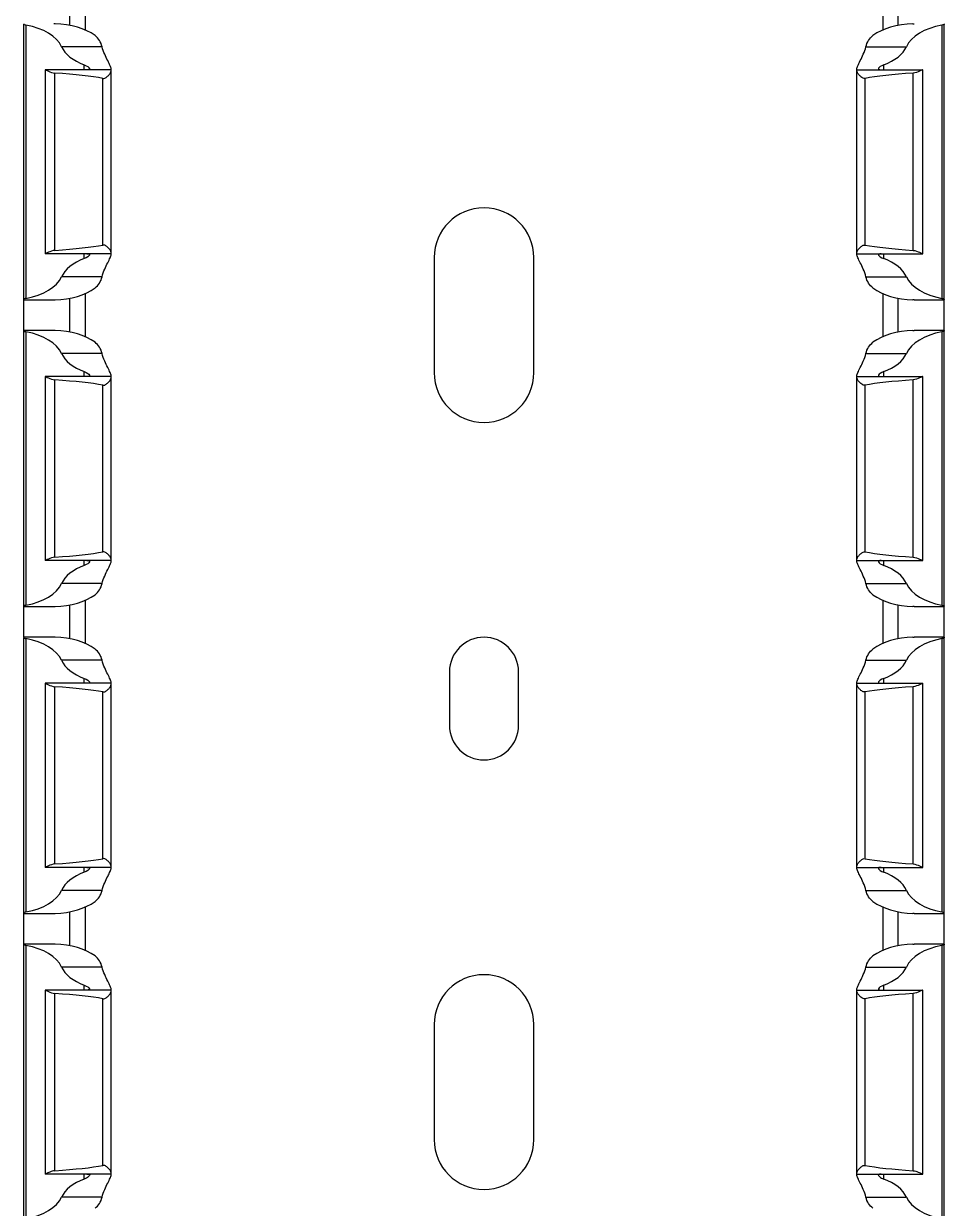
# Model space of a CAD drawing. Header units: millimetres. Extents: x -2573 to 2942, y -1220 to 2800.
# Drawn here: x 2882.4 to 2942.4, y 1704.4 to 1781.6 of the extents above; entities that cross this region are included whole.
import ezdxf

# ---------------------------------------------------------------- set-up
doc = ezdxf.new("R2010")
doc.units = ezdxf.units.MM

msp = doc.modelspace()

# ---------------------------------------------------------------- linework, layer by layer
at = {"linetype": 'Continuous', "lineweight": 30}
for p, q in [((2886.402, 1784.049), (2886.402, 1781.243)), ((2938.402, 1784.049), (2938.402, 1781.243)), ((2885.402, 1781.545), (2885.402, 1783.746)), ((2939.402, 1781.545), (2939.402, 1783.746)), ((2882.402, 1781.646), (2882.402, 1781.617)), ((2942.402, 1781.646), (2942.402, 1781.617)), ((2882.402, 1763.675), (2882.402, 1781.617)), ((2882.552, 1763.737), (2882.552, 1781.555)), ((2942.252, 1763.737), (2942.252, 1781.555)), ((2942.402, 1763.675), (2942.402, 1781.617)), ((2887.51, 1780.146), (2884.871, 1780.146)), ((2937.293, 1780.146), (2939.932, 1780.146)), ((2883.802, 1778.646), (2883.802, 1766.646)), ((2883.802, 1778.646), (2883.805, 1778.646)), ((2888.102, 1778.646), (2883.805, 1778.646)), ((2886.352, 1778.646), (2886.352, 1778.964)), ((2888.102, 1778.646), (2888.102, 1778.703)), ((2888.102, 1778.562), (2888.102, 1778.646)), ((2888.102, 1766.73), (2888.102, 1778.562)), ((2936.702, 1778.646), (2936.702, 1778.703)), ((2936.702, 1778.562), (2936.702, 1778.646)), ((2936.702, 1778.646), (2940.998, 1778.646)), ((2936.702, 1766.73), (2936.702, 1778.562)), ((2938.452, 1778.646), (2938.452, 1778.964)), ((2941.002, 1778.646), (2940.998, 1778.646)), ((2941.002, 1766.646), (2941.002, 1778.646)), ((2884.441, 1766.867), (2884.441, 1778.425)), ((2887.558, 1767.21), (2887.558, 1778.082)), ((2937.245, 1767.21), (2937.245, 1778.082)), ((2940.363, 1766.867), (2940.363, 1778.425)), ((2883.805, 1766.646), (2883.802, 1766.646)), ((2888.102, 1766.646), (2883.805, 1766.646)), ((2886.352, 1766.328), (2886.352, 1766.646)), ((2888.102, 1766.646), (2888.102, 1766.73)), ((2888.102, 1766.589), (2888.102, 1766.646)), ((2909.152, 1766.396), (2909.152, 1758.896)), ((2915.652, 1758.896), (2915.652, 1766.396)), ((2936.702, 1766.646), (2936.702, 1766.73)), ((2936.702, 1766.646), (2940.998, 1766.646)), ((2936.702, 1766.589), (2936.702, 1766.646)), ((2938.452, 1766.328), (2938.452, 1766.646)), ((2940.998, 1766.646), (2941.002, 1766.646)), ((2887.51, 1765.146), (2884.871, 1765.146)), ((2937.293, 1765.146), (2939.932, 1765.146)), ((2886.402, 1764.049), (2886.402, 1761.243)), ((2938.402, 1764.049), (2938.402, 1761.243)), ((2882.402, 1763.646), (2882.402, 1763.675)), ((2882.402, 1763.646), (2884.364, 1763.646)), ((2882.402, 1761.646), (2882.402, 1763.646)), ((2885.402, 1761.545), (2885.402, 1763.746)), ((2939.402, 1761.545), (2939.402, 1763.746)), ((2940.439, 1763.646), (2942.402, 1763.646)), ((2942.402, 1763.646), (2942.402, 1763.675)), ((2942.402, 1761.646), (2942.402, 1763.646)), ((2884.368, 1761.646), (2882.402, 1761.646)), ((2882.402, 1761.646), (2882.402, 1761.617)), ((2882.402, 1743.675), (2882.402, 1761.617)), ((2942.402, 1761.646), (2940.436, 1761.646)), ((2942.402, 1761.646), (2942.402, 1761.617)), ((2942.402, 1743.675), (2942.402, 1761.617)), ((2882.552, 1743.737), (2882.552, 1761.555)), ((2942.252, 1743.737), (2942.252, 1761.555)), ((2887.51, 1760.146), (2884.871, 1760.146)), ((2937.293, 1760.146), (2939.932, 1760.146)), ((2883.802, 1758.646), (2883.802, 1746.646)), ((2883.802, 1758.646), (2883.805, 1758.646)), ((2888.102, 1758.646), (2883.805, 1758.646)), ((2886.352, 1758.646), (2886.352, 1758.964)), ((2888.102, 1758.646), (2888.102, 1758.703)), ((2888.102, 1758.562), (2888.102, 1758.646)), ((2888.102, 1746.73), (2888.102, 1758.562)), ((2936.702, 1758.646), (2936.702, 1758.703)), ((2936.702, 1758.562), (2936.702, 1758.646)), ((2936.702, 1758.646), (2940.998, 1758.646)), ((2936.702, 1746.73), (2936.702, 1758.562)), ((2938.452, 1758.646), (2938.452, 1758.964)), ((2941.002, 1758.646), (2940.998, 1758.646)), ((2941.002, 1746.646), (2941.002, 1758.646)), ((2884.441, 1746.867), (2884.441, 1758.425)), ((2887.558, 1747.21), (2887.558, 1758.082)), ((2937.245, 1747.21), (2937.245, 1758.082)), ((2940.363, 1746.867), (2940.363, 1758.425)), ((2883.805, 1746.646), (2883.802, 1746.646)), ((2888.102, 1746.646), (2883.805, 1746.646)), ((2886.352, 1746.328), (2886.352, 1746.646)), ((2888.102, 1746.646), (2888.102, 1746.73)), ((2888.102, 1746.589), (2888.102, 1746.646)), ((2936.702, 1746.646), (2936.702, 1746.73)), ((2936.702, 1746.646), (2940.998, 1746.646)), ((2936.702, 1746.589), (2936.702, 1746.646)), ((2938.452, 1746.328), (2938.452, 1746.646)), ((2940.998, 1746.646), (2941.002, 1746.646)), ((2887.51, 1745.146), (2884.871, 1745.146)), ((2937.293, 1745.146), (2939.932, 1745.146)), ((2886.402, 1744.049), (2886.402, 1741.243)), ((2938.402, 1744.049), (2938.402, 1741.243)), ((2882.402, 1743.646), (2882.402, 1743.675)), ((2882.402, 1743.646), (2884.364, 1743.646)), ((2882.402, 1741.646), (2882.402, 1743.646)), ((2885.402, 1741.545), (2885.402, 1743.746)), ((2939.402, 1741.545), (2939.402, 1743.746)), ((2940.439, 1743.646), (2942.402, 1743.646)), ((2942.402, 1743.646), (2942.402, 1743.675)), ((2942.402, 1741.646), (2942.402, 1743.646)), ((2884.368, 1741.646), (2882.402, 1741.646)), ((2882.402, 1741.646), (2882.402, 1741.617)), ((2882.402, 1723.675), (2882.402, 1741.617)), ((2882.552, 1723.737), (2882.552, 1741.555)), ((2942.402, 1741.646), (2940.436, 1741.646)), ((2942.252, 1723.737), (2942.252, 1741.555)), ((2942.402, 1741.646), (2942.402, 1741.617)), ((2942.402, 1723.675), (2942.402, 1741.617)), ((2887.51, 1740.146), (2884.871, 1740.146)), ((2937.293, 1740.146), (2939.932, 1740.146)), ((2910.152, 1739.396), (2910.152, 1735.896)), ((2914.652, 1735.896), (2914.652, 1739.396)), ((2883.802, 1738.646), (2883.802, 1726.646)), ((2883.802, 1738.646), (2883.805, 1738.646)), ((2888.102, 1738.646), (2883.805, 1738.646)), ((2884.441, 1726.867), (2884.441, 1738.425)), ((2886.352, 1738.646), (2886.352, 1738.964)), ((2888.102, 1738.646), (2888.102, 1738.703)), ((2888.102, 1738.562), (2888.102, 1738.646)), ((2888.102, 1726.73), (2888.102, 1738.562)), ((2936.702, 1738.646), (2936.702, 1738.703)), ((2936.702, 1738.562), (2936.702, 1738.646)), ((2936.702, 1738.646), (2940.998, 1738.646)), ((2936.702, 1726.73), (2936.702, 1738.562)), ((2938.452, 1738.646), (2938.452, 1738.964)), ((2940.363, 1726.867), (2940.363, 1738.425)), ((2941.002, 1738.646), (2940.998, 1738.646)), ((2941.002, 1726.646), (2941.002, 1738.646)), ((2887.558, 1727.21), (2887.558, 1738.082)), ((2937.245, 1727.21), (2937.245, 1738.082)), ((2883.805, 1726.646), (2883.802, 1726.646)), ((2888.102, 1726.646), (2883.805, 1726.646)), ((2886.352, 1726.328), (2886.352, 1726.646)), ((2888.102, 1726.646), (2888.102, 1726.73)), ((2888.102, 1726.589), (2888.102, 1726.646)), ((2936.702, 1726.646), (2936.702, 1726.73)), ((2936.702, 1726.646), (2940.998, 1726.646)), ((2936.702, 1726.589), (2936.702, 1726.646)), ((2938.452, 1726.328), (2938.452, 1726.646)), ((2940.998, 1726.646), (2941.002, 1726.646)), ((2887.51, 1725.146), (2884.871, 1725.146)), ((2937.293, 1725.146), (2939.932, 1725.146)), ((2885.402, 1721.545), (2885.402, 1723.746)), ((2886.402, 1724.049), (2886.402, 1721.243)), ((2938.402, 1724.049), (2938.402, 1721.243)), ((2939.402, 1721.545), (2939.402, 1723.746)), ((2882.402, 1723.646), (2882.402, 1723.675)), ((2882.402, 1723.646), (2884.364, 1723.646)), ((2882.402, 1721.646), (2882.402, 1723.646)), ((2940.439, 1723.646), (2942.402, 1723.646)), ((2942.402, 1723.646), (2942.402, 1723.675)), ((2942.402, 1721.646), (2942.402, 1723.646)), ((2884.368, 1721.646), (2882.402, 1721.646)), ((2882.402, 1721.646), (2882.402, 1721.617)), ((2882.402, 1703.675), (2882.402, 1721.617)), ((2882.552, 1703.737), (2882.552, 1721.555)), ((2942.402, 1721.646), (2940.436, 1721.646)), ((2942.252, 1703.737), (2942.252, 1721.555)), ((2942.402, 1721.646), (2942.402, 1721.617)), ((2942.402, 1703.675), (2942.402, 1721.617)), ((2887.51, 1720.146), (2884.871, 1720.146)), ((2937.293, 1720.146), (2939.932, 1720.146)), ((2883.802, 1718.646), (2883.802, 1706.646)), ((2883.802, 1718.646), (2883.805, 1718.646)), ((2888.102, 1718.646), (2883.805, 1718.646)), ((2884.441, 1706.867), (2884.441, 1718.425)), ((2886.352, 1718.646), (2886.352, 1718.964)), ((2888.102, 1718.646), (2888.102, 1718.703)), ((2888.102, 1718.562), (2888.102, 1718.646)), ((2888.102, 1706.73), (2888.102, 1718.562)), ((2936.702, 1718.646), (2936.702, 1718.703)), ((2936.702, 1718.562), (2936.702, 1718.646)), ((2936.702, 1718.646), (2940.998, 1718.646)), ((2936.702, 1706.73), (2936.702, 1718.562)), ((2938.452, 1718.646), (2938.452, 1718.964)), ((2940.363, 1706.867), (2940.363, 1718.425)), ((2941.002, 1718.646), (2940.998, 1718.646)), ((2941.002, 1706.646), (2941.002, 1718.646)), ((2887.558, 1707.21), (2887.558, 1718.082)), ((2937.245, 1707.21), (2937.245, 1718.082)), ((2909.152, 1716.396), (2909.152, 1708.896)), ((2915.652, 1708.896), (2915.652, 1716.396)), ((2888.102, 1706.646), (2888.102, 1706.73)), ((2936.702, 1706.646), (2936.702, 1706.73)), ((2883.805, 1706.646), (2883.802, 1706.646)), ((2888.102, 1706.646), (2883.805, 1706.646)), ((2886.352, 1706.328), (2886.352, 1706.646)), ((2888.102, 1706.589), (2888.102, 1706.646)), ((2936.702, 1706.646), (2940.998, 1706.646)), ((2936.702, 1706.589), (2936.702, 1706.646)), ((2938.452, 1706.328), (2938.452, 1706.646)), ((2940.998, 1706.646), (2941.002, 1706.646)), ((2887.51, 1705.146), (2884.871, 1705.146)), ((2937.293, 1705.146), (2939.932, 1705.146))]:
    msp.add_line(p, q, dxfattribs=at)
for centre, radius, start, end in [((2912.402, 1766.396), 3.25, 0, 180), ((2912.402, 1758.896), 3.25, 180, 0), ((2912.402, 1739.396), 2.25, 0, 180), ((2912.402, 1735.896), 2.25, 180, 0), ((2912.402, 1716.396), 3.25, 0, 180), ((2912.402, 1708.896), 3.25, 180, 0)]:
    msp.add_arc(centre, radius, start, end, dxfattribs=at)
for centre, major_axis, ratio, start_param, end_param in [((2884.317, 1779.646), (3.464, 0), 0.57735, 0.660927, 1.531918), ((2940.486, 1779.646), (3.464, 0), 0.57735, 1.609674, 2.480666), ((2881.517, 1779.646), (3.464, 0), 0.57735, 0.25268, 1.267492), ((2943.286, 1779.646), (3.464, 0), 0.57735, 1.874101, 2.888912), ((2888.225, 1780.646), (3.464, 0), 0.57735, 3.394273, 4.140941), ((2936.578, 1780.646), (3.464, 0), 0.57735, 5.283837, 6.030505), ((2877.271, 1777.646), (11.43, 0), 0.087489, 0.451027, 0.892766), ((2947.532, 1777.646), (11.43, 0), 0.087489, 2.248826, 2.690566), ((2877.271, 1767.646), (11.43, 0), 0.087489, 5.390419, 5.832158), ((2947.532, 1767.646), (11.43, 0), 0.087489, 3.592619, 4.034359), ((2888.225, 1764.646), (3.464, 0), 0.57735, 2.142244, 2.888912), ((2936.578, 1764.646), (3.464, 0), 0.57735, 0.25268, 0.999349), ((2881.517, 1765.646), (3.464, 0), 0.57735, 5.015694, 6.030505), ((2943.286, 1765.646), (3.464, 0), 0.57735, 3.394273, 4.409084), ((2884.317, 1765.646), (3.464, 0), 0.57735, 4.751267, 5.622258), ((2940.486, 1765.646), (3.464, 0), 0.57735, 3.80252, 4.673511), ((2884.317, 1759.646), (3.464, 0), 0.57735, 0.660927, 1.531918), ((2940.486, 1759.646), (3.464, 0), 0.57735, 1.609674, 2.480666), ((2881.517, 1759.646), (3.464, 0), 0.57735, 0.25268, 1.267492), ((2943.286, 1759.646), (3.464, 0), 0.57735, 1.874101, 2.888912), ((2888.225, 1760.646), (3.464, 0), 0.57735, 3.394273, 4.140941), ((2936.578, 1760.646), (3.464, 0), 0.57735, 5.283837, 6.030505), ((2877.271, 1757.646), (11.43, 0), 0.087489, 0.451027, 0.892766), ((2947.532, 1757.646), (11.43, 0), 0.087489, 2.248826, 2.690566), ((2877.271, 1747.646), (11.43, 0), 0.087489, 5.390419, 5.832158), ((2947.532, 1747.646), (11.43, 0), 0.087489, 3.592619, 4.034359), ((2888.225, 1744.646), (3.464, 0), 0.57735, 2.142244, 2.888912), ((2936.578, 1744.646), (3.464, 0), 0.57735, 0.25268, 0.999349), ((2881.517, 1745.646), (3.464, 0), 0.57735, 5.015694, 6.030505), ((2943.286, 1745.646), (3.464, 0), 0.57735, 3.394273, 4.409084), ((2884.317, 1745.646), (3.464, 0), 0.57735, 4.751267, 5.622258), ((2940.486, 1745.646), (3.464, 0), 0.57735, 3.80252, 4.673511), ((2881.517, 1739.646), (3.464, 0), 0.57735, 0.25268, 1.267492), ((2884.317, 1739.646), (3.464, 0), 0.57735, 0.660927, 1.531918), ((2940.486, 1739.646), (3.464, 0), 0.57735, 1.609674, 2.480666), ((2943.286, 1739.646), (3.464, 0), 0.57735, 1.874101, 2.888912), ((2888.225, 1740.646), (3.464, 0), 0.57735, 3.394273, 4.140941), ((2936.578, 1740.646), (3.464, 0), 0.57735, 5.283837, 6.030505), ((2877.271, 1737.646), (11.43, 0), 0.087489, 0.451027, 0.892766), ((2947.532, 1737.646), (11.43, 0), 0.087489, 2.248826, 2.690566), ((2877.271, 1727.646), (11.43, 0), 0.087489, 5.390419, 5.832158), ((2947.532, 1727.646), (11.43, 0), 0.087489, 3.592619, 4.034359), ((2888.225, 1724.646), (3.464, 0), 0.57735, 2.142244, 2.888912), ((2936.578, 1724.646), (3.464, 0), 0.57735, 0.25268, 0.999349), ((2881.517, 1725.646), (3.464, 0), 0.57735, 5.015694, 6.030505), ((2943.286, 1725.646), (3.464, 0), 0.57735, 3.394273, 4.409084), ((2884.317, 1725.646), (3.464, 0), 0.57735, 4.751267, 5.622258), ((2940.486, 1725.646), (3.464, 0), 0.57735, 3.80252, 4.673511), ((2881.517, 1719.646), (3.464, 0), 0.57735, 0.25268, 1.267492), ((2884.317, 1719.646), (3.464, 0), 0.57735, 0.660927, 1.531918), ((2940.486, 1719.646), (3.464, 0), 0.57735, 1.609674, 2.480666), ((2943.286, 1719.646), (3.464, 0), 0.57735, 1.874101, 2.888912), ((2888.225, 1720.646), (3.464, 0), 0.57735, 3.394273, 4.140941), ((2936.578, 1720.646), (3.464, 0), 0.57735, 5.283837, 6.030505), ((2877.271, 1717.646), (11.43, 0), 0.087489, 0.451027, 0.892766), ((2947.532, 1717.646), (11.43, 0), 0.087489, 2.248826, 2.690566), ((2877.271, 1707.646), (11.43, 0), 0.087489, 5.390419, 5.832158), ((2947.532, 1707.646), (11.43, 0), 0.087489, 3.592619, 4.034359), ((2888.225, 1704.646), (3.464, 0), 0.57735, 2.142244, 2.888912), ((2936.578, 1704.646), (3.464, 0), 0.57735, 0.25268, 0.999349), ((2881.517, 1705.646), (3.464, 0), 0.57735, 5.015694, 6.030505), ((2943.286, 1705.646), (3.464, 0), 0.57735, 3.394273, 4.409084)]:
    msp.add_ellipse(centre, major_axis=major_axis, ratio=ratio, start_param=start_param, end_param=end_param, dxfattribs=at)
for points, knots in [([(2884.452, 1781.644), (2884.439, 1781.645), (2884.406, 1781.645), (2884.382, 1781.646), (2884.368, 1781.646)], [0, 0, 0, 0, 0.38156, 1, 1, 1, 1]), ([(2940.352, 1781.644), (2940.364, 1781.645), (2940.397, 1781.645), (2940.421, 1781.646), (2940.436, 1781.646)], [0, 0, 0, 0, 0.38156, 1, 1, 1, 1]), ([(2882.402, 1781.617), (2882.402, 1781.608), (2882.416, 1781.597), (2882.468, 1781.574), (2882.506, 1781.563), (2882.552, 1781.555)], [0, 0, 0, 0, 0.5, 0.5, 1, 1, 1, 1]), ([(2887.51, 1780.146), (2887.473, 1780.294), (2887.417, 1780.435), (2887.264, 1780.681), (2887.167, 1780.788), (2887.052, 1780.874)], [0, 0, 0, 0, 0.5, 0.5, 1, 1, 1, 1]), ([(2937.293, 1780.146), (2937.33, 1780.294), (2937.386, 1780.435), (2937.539, 1780.681), (2937.636, 1780.788), (2937.752, 1780.874)], [0, 0, 0, 0, 0.5, 0.5, 1, 1, 1, 1]), ([(2942.402, 1781.617), (2942.402, 1781.608), (2942.388, 1781.597), (2942.336, 1781.574), (2942.298, 1781.563), (2942.252, 1781.555)], [0, 0, 0, 0, 0.5, 0.5, 1, 1, 1, 1]), ([(2888.102, 1778.703), (2888.102, 1778.725), (2888.096, 1778.754), (2888.074, 1778.823), (2888.058, 1778.863), (2887.997, 1779), (2887.941, 1779.11), (2887.815, 1779.361), (2887.747, 1779.5), (2887.616, 1779.805), (2887.554, 1779.97), (2887.51, 1780.146)], [0, 0, 0, 0, 0.125, 0.125, 0.25, 0.25, 0.5, 0.5, 0.75, 0.75, 1, 1, 1, 1]), ([(2936.702, 1778.703), (2936.702, 1778.725), (2936.708, 1778.754), (2936.73, 1778.823), (2936.746, 1778.863), (2936.807, 1779), (2936.862, 1779.11), (2936.988, 1779.361), (2937.057, 1779.5), (2937.187, 1779.805), (2937.249, 1779.97), (2937.293, 1780.146)], [0, 0, 0, 0, 0.125, 0.125, 0.25, 0.25, 0.5, 0.5, 0.75, 0.75, 1, 1, 1, 1]), ([(2883.805, 1778.646), (2883.814, 1778.646), (2883.837, 1778.635), (2883.908, 1778.6), (2883.956, 1778.575), (2884.124, 1778.496), (2884.274, 1778.436), (2884.441, 1778.425)], [0, 0, 0, 0, 0.25, 0.25, 0.5, 0.5, 1, 1, 1, 1]), ([(2886.352, 1778.964), (2886.531, 1778.897), (2886.656, 1778.8), (2886.709, 1778.705), (2886.704, 1778.68), (2886.644, 1778.651), (2886.59, 1778.646), (2886.515, 1778.646)], [0, 0, 0, 0, 0.5, 0.5, 0.75, 0.75, 1, 1, 1, 1]), ([(2887.558, 1778.082), (2887.598, 1778.075), (2887.64, 1778.078), (2887.718, 1778.102), (2887.753, 1778.122), (2887.849, 1778.188), (2887.901, 1778.24), (2887.993, 1778.343), (2888.03, 1778.394), (2888.085, 1778.487), (2888.102, 1778.529), (2888.102, 1778.562)], [0, 0, 0, 0, 0.125, 0.125, 0.25, 0.25, 0.5, 0.5, 0.75, 0.75, 1, 1, 1, 1]), ([(2937.245, 1778.082), (2937.205, 1778.075), (2937.163, 1778.078), (2937.086, 1778.102), (2937.051, 1778.122), (2936.954, 1778.188), (2936.902, 1778.24), (2936.811, 1778.343), (2936.773, 1778.394), (2936.718, 1778.487), (2936.702, 1778.529), (2936.702, 1778.562)], [0, 0, 0, 0, 0.125, 0.125, 0.25, 0.25, 0.5, 0.5, 0.75, 0.75, 1, 1, 1, 1]), ([(2938.452, 1778.964), (2938.272, 1778.897), (2938.148, 1778.8), (2938.094, 1778.705), (2938.099, 1778.68), (2938.159, 1778.651), (2938.214, 1778.646), (2938.288, 1778.646)], [0, 0, 0, 0, 0.5, 0.5, 0.75, 0.75, 1, 1, 1, 1]), ([(2940.998, 1778.646), (2940.99, 1778.646), (2940.966, 1778.635), (2940.896, 1778.6), (2940.848, 1778.575), (2940.679, 1778.496), (2940.529, 1778.436), (2940.363, 1778.425)], [0, 0, 0, 0, 0.25, 0.25, 0.5, 0.5, 1, 1, 1, 1]), ([(2888.102, 1766.73), (2888.102, 1766.763), (2888.085, 1766.805), (2888.03, 1766.898), (2887.992, 1766.949), (2887.902, 1767.051), (2887.849, 1767.104), (2887.752, 1767.17), (2887.718, 1767.189), (2887.64, 1767.214), (2887.598, 1767.217), (2887.558, 1767.21)], [0, 0, 0, 0, 0.25, 0.25, 0.5, 0.5, 0.75, 0.75, 0.875, 0.875, 1, 1, 1, 1]), ([(2936.702, 1766.73), (2936.702, 1766.763), (2936.719, 1766.805), (2936.773, 1766.898), (2936.811, 1766.949), (2936.902, 1767.051), (2936.955, 1767.104), (2937.051, 1767.17), (2937.086, 1767.189), (2937.163, 1767.214), (2937.205, 1767.217), (2937.245, 1767.21)], [0, 0, 0, 0, 0.25, 0.25, 0.5, 0.5, 0.75, 0.75, 0.875, 0.875, 1, 1, 1, 1]), ([(2884.441, 1766.867), (2884.274, 1766.855), (2884.124, 1766.795), (2883.955, 1766.717), (2883.908, 1766.692), (2883.837, 1766.657), (2883.814, 1766.646), (2883.805, 1766.646)], [0, 0, 0, 0, 0.5, 0.5, 0.75, 0.75, 1, 1, 1, 1]), ([(2886.515, 1766.646), (2886.589, 1766.646), (2886.644, 1766.641), (2886.704, 1766.611), (2886.709, 1766.587), (2886.655, 1766.491), (2886.53, 1766.394), (2886.352, 1766.328)], [0, 0, 0, 0, 0.25, 0.25, 0.5, 0.5, 1, 1, 1, 1]), ([(2887.51, 1765.146), (2887.554, 1765.323), (2887.616, 1765.488), (2887.747, 1765.791), (2887.816, 1765.932), (2887.941, 1766.181), (2887.997, 1766.292), (2888.057, 1766.428), (2888.073, 1766.468), (2888.096, 1766.537), (2888.102, 1766.566), (2888.102, 1766.589)], [0, 0, 0, 0, 0.25, 0.25, 0.5, 0.5, 0.75, 0.75, 0.875, 0.875, 1, 1, 1, 1]), ([(2937.293, 1765.146), (2937.249, 1765.323), (2937.187, 1765.488), (2937.057, 1765.791), (2936.987, 1765.932), (2936.863, 1766.181), (2936.806, 1766.292), (2936.746, 1766.428), (2936.73, 1766.468), (2936.708, 1766.537), (2936.702, 1766.566), (2936.702, 1766.589)], [0, 0, 0, 0, 0.25, 0.25, 0.5, 0.5, 0.75, 0.75, 0.875, 0.875, 1, 1, 1, 1]), ([(2938.288, 1766.646), (2938.214, 1766.646), (2938.159, 1766.641), (2938.099, 1766.611), (2938.094, 1766.587), (2938.148, 1766.491), (2938.273, 1766.394), (2938.452, 1766.328)], [0, 0, 0, 0, 0.25, 0.25, 0.5, 0.5, 1, 1, 1, 1]), ([(2940.363, 1766.867), (2940.529, 1766.855), (2940.679, 1766.795), (2940.848, 1766.717), (2940.895, 1766.692), (2940.966, 1766.657), (2940.99, 1766.646), (2940.998, 1766.646)], [0, 0, 0, 0, 0.5, 0.5, 0.75, 0.75, 1, 1, 1, 1]), ([(2887.052, 1764.418), (2887.167, 1764.504), (2887.264, 1764.61), (2887.417, 1764.857), (2887.473, 1764.997), (2887.51, 1765.146)], [0, 0, 0, 0, 0.5, 0.5, 1, 1, 1, 1]), ([(2937.752, 1764.418), (2937.637, 1764.504), (2937.539, 1764.61), (2937.386, 1764.857), (2937.331, 1764.997), (2937.293, 1765.146)], [0, 0, 0, 0, 0.5, 0.5, 1, 1, 1, 1]), ([(2882.552, 1763.737), (2882.506, 1763.729), (2882.468, 1763.718), (2882.416, 1763.695), (2882.402, 1763.684), (2882.402, 1763.675)], [0, 0, 0, 0, 0.5, 0.5, 1, 1, 1, 1]), ([(2884.364, 1763.646), (2884.365, 1763.646), (2884.381, 1763.645), (2884.416, 1763.647), (2884.448, 1763.647), (2884.452, 1763.647)], [0, 0, 0, 0, 0.038181, 0.888923, 1, 1, 1, 1]), ([(2940.439, 1763.646), (2940.439, 1763.646), (2940.422, 1763.645), (2940.388, 1763.647), (2940.355, 1763.647), (2940.352, 1763.647)], [0, 0, 0, 0, 0.038181, 0.888923, 1, 1, 1, 1]), ([(2942.252, 1763.737), (2942.297, 1763.729), (2942.336, 1763.718), (2942.388, 1763.695), (2942.402, 1763.684), (2942.402, 1763.675)], [0, 0, 0, 0, 0.5, 0.5, 1, 1, 1, 1]), ([(2882.402, 1761.617), (2882.402, 1761.608), (2882.416, 1761.597), (2882.468, 1761.574), (2882.506, 1761.563), (2882.552, 1761.555)], [0, 0, 0, 0, 0.5, 0.5, 1, 1, 1, 1]), ([(2884.452, 1761.644), (2884.439, 1761.645), (2884.406, 1761.645), (2884.382, 1761.646), (2884.368, 1761.646)], [0, 0, 0, 0, 0.38156, 1, 1, 1, 1]), ([(2940.352, 1761.644), (2940.364, 1761.645), (2940.397, 1761.645), (2940.421, 1761.646), (2940.436, 1761.646)], [0, 0, 0, 0, 0.38156, 1, 1, 1, 1]), ([(2942.402, 1761.617), (2942.402, 1761.608), (2942.388, 1761.597), (2942.336, 1761.574), (2942.298, 1761.563), (2942.252, 1761.555)], [0, 0, 0, 0, 0.5, 0.5, 1, 1, 1, 1]), ([(2887.51, 1760.146), (2887.473, 1760.294), (2887.417, 1760.435), (2887.264, 1760.681), (2887.167, 1760.788), (2887.052, 1760.874)], [0, 0, 0, 0, 0.5, 0.5, 1, 1, 1, 1]), ([(2937.293, 1760.146), (2937.33, 1760.294), (2937.386, 1760.435), (2937.539, 1760.681), (2937.636, 1760.788), (2937.752, 1760.874)], [0, 0, 0, 0, 0.5, 0.5, 1, 1, 1, 1]), ([(2888.102, 1758.703), (2888.102, 1758.725), (2888.096, 1758.754), (2888.074, 1758.823), (2888.058, 1758.863), (2887.997, 1759), (2887.941, 1759.11), (2887.815, 1759.361), (2887.747, 1759.5), (2887.616, 1759.805), (2887.554, 1759.97), (2887.51, 1760.146)], [0, 0, 0, 0, 0.125, 0.125, 0.25, 0.25, 0.5, 0.5, 0.75, 0.75, 1, 1, 1, 1]), ([(2936.702, 1758.703), (2936.702, 1758.725), (2936.708, 1758.754), (2936.73, 1758.823), (2936.746, 1758.863), (2936.807, 1759), (2936.862, 1759.11), (2936.988, 1759.361), (2937.057, 1759.5), (2937.187, 1759.805), (2937.249, 1759.97), (2937.293, 1760.146)], [0, 0, 0, 0, 0.125, 0.125, 0.25, 0.25, 0.5, 0.5, 0.75, 0.75, 1, 1, 1, 1]), ([(2883.805, 1758.646), (2883.814, 1758.646), (2883.837, 1758.635), (2883.908, 1758.6), (2883.956, 1758.575), (2884.124, 1758.496), (2884.274, 1758.436), (2884.441, 1758.425)], [0, 0, 0, 0, 0.25, 0.25, 0.5, 0.5, 1, 1, 1, 1]), ([(2886.352, 1758.964), (2886.531, 1758.897), (2886.656, 1758.8), (2886.709, 1758.705), (2886.704, 1758.68), (2886.644, 1758.651), (2886.59, 1758.646), (2886.515, 1758.646)], [0, 0, 0, 0, 0.5, 0.5, 0.75, 0.75, 1, 1, 1, 1]), ([(2887.558, 1758.082), (2887.598, 1758.075), (2887.64, 1758.078), (2887.718, 1758.102), (2887.753, 1758.122), (2887.849, 1758.188), (2887.901, 1758.24), (2887.993, 1758.343), (2888.03, 1758.394), (2888.085, 1758.487), (2888.102, 1758.529), (2888.102, 1758.562)], [0, 0, 0, 0, 0.125, 0.125, 0.25, 0.25, 0.5, 0.5, 0.75, 0.75, 1, 1, 1, 1]), ([(2937.245, 1758.082), (2937.205, 1758.075), (2937.163, 1758.078), (2937.086, 1758.102), (2937.051, 1758.122), (2936.954, 1758.188), (2936.902, 1758.24), (2936.811, 1758.343), (2936.773, 1758.394), (2936.718, 1758.487), (2936.702, 1758.529), (2936.702, 1758.562)], [0, 0, 0, 0, 0.125, 0.125, 0.25, 0.25, 0.5, 0.5, 0.75, 0.75, 1, 1, 1, 1]), ([(2938.452, 1758.964), (2938.272, 1758.897), (2938.148, 1758.8), (2938.094, 1758.705), (2938.099, 1758.68), (2938.159, 1758.651), (2938.214, 1758.646), (2938.288, 1758.646)], [0, 0, 0, 0, 0.5, 0.5, 0.75, 0.75, 1, 1, 1, 1]), ([(2940.998, 1758.646), (2940.99, 1758.646), (2940.966, 1758.635), (2940.896, 1758.6), (2940.848, 1758.575), (2940.679, 1758.496), (2940.529, 1758.436), (2940.363, 1758.425)], [0, 0, 0, 0, 0.25, 0.25, 0.5, 0.5, 1, 1, 1, 1]), ([(2888.102, 1746.73), (2888.102, 1746.763), (2888.085, 1746.805), (2888.03, 1746.898), (2887.992, 1746.949), (2887.902, 1747.051), (2887.849, 1747.104), (2887.752, 1747.17), (2887.718, 1747.189), (2887.64, 1747.214), (2887.598, 1747.217), (2887.558, 1747.21)], [0, 0, 0, 0, 0.25, 0.25, 0.5, 0.5, 0.75, 0.75, 0.875, 0.875, 1, 1, 1, 1]), ([(2936.702, 1746.73), (2936.702, 1746.763), (2936.719, 1746.805), (2936.773, 1746.898), (2936.811, 1746.949), (2936.902, 1747.051), (2936.955, 1747.104), (2937.051, 1747.17), (2937.086, 1747.189), (2937.163, 1747.214), (2937.205, 1747.217), (2937.245, 1747.21)], [0, 0, 0, 0, 0.25, 0.25, 0.5, 0.5, 0.75, 0.75, 0.875, 0.875, 1, 1, 1, 1]), ([(2884.441, 1746.867), (2884.274, 1746.855), (2884.124, 1746.795), (2883.955, 1746.717), (2883.908, 1746.692), (2883.837, 1746.657), (2883.814, 1746.646), (2883.805, 1746.646)], [0, 0, 0, 0, 0.5, 0.5, 0.75, 0.75, 1, 1, 1, 1]), ([(2886.515, 1746.646), (2886.589, 1746.646), (2886.644, 1746.641), (2886.704, 1746.611), (2886.709, 1746.587), (2886.655, 1746.491), (2886.53, 1746.394), (2886.352, 1746.328)], [0, 0, 0, 0, 0.25, 0.25, 0.5, 0.5, 1, 1, 1, 1]), ([(2887.51, 1745.146), (2887.554, 1745.323), (2887.616, 1745.488), (2887.747, 1745.791), (2887.816, 1745.932), (2887.941, 1746.181), (2887.997, 1746.292), (2888.057, 1746.428), (2888.073, 1746.468), (2888.096, 1746.537), (2888.102, 1746.566), (2888.102, 1746.589)], [0, 0, 0, 0, 0.25, 0.25, 0.5, 0.5, 0.75, 0.75, 0.875, 0.875, 1, 1, 1, 1]), ([(2937.293, 1745.146), (2937.249, 1745.323), (2937.187, 1745.488), (2937.057, 1745.791), (2936.987, 1745.932), (2936.863, 1746.181), (2936.806, 1746.292), (2936.746, 1746.428), (2936.73, 1746.468), (2936.708, 1746.537), (2936.702, 1746.566), (2936.702, 1746.589)], [0, 0, 0, 0, 0.25, 0.25, 0.5, 0.5, 0.75, 0.75, 0.875, 0.875, 1, 1, 1, 1]), ([(2938.288, 1746.646), (2938.214, 1746.646), (2938.159, 1746.641), (2938.099, 1746.611), (2938.094, 1746.587), (2938.148, 1746.491), (2938.273, 1746.394), (2938.452, 1746.328)], [0, 0, 0, 0, 0.25, 0.25, 0.5, 0.5, 1, 1, 1, 1]), ([(2940.363, 1746.867), (2940.529, 1746.855), (2940.679, 1746.795), (2940.848, 1746.717), (2940.895, 1746.692), (2940.966, 1746.657), (2940.99, 1746.646), (2940.998, 1746.646)], [0, 0, 0, 0, 0.5, 0.5, 0.75, 0.75, 1, 1, 1, 1]), ([(2887.052, 1744.418), (2887.167, 1744.504), (2887.264, 1744.61), (2887.417, 1744.857), (2887.473, 1744.997), (2887.51, 1745.146)], [0, 0, 0, 0, 0.5, 0.5, 1, 1, 1, 1]), ([(2937.752, 1744.418), (2937.637, 1744.504), (2937.539, 1744.61), (2937.386, 1744.857), (2937.331, 1744.997), (2937.293, 1745.146)], [0, 0, 0, 0, 0.5, 0.5, 1, 1, 1, 1]), ([(2882.552, 1743.737), (2882.506, 1743.729), (2882.468, 1743.718), (2882.416, 1743.695), (2882.402, 1743.684), (2882.402, 1743.675)], [0, 0, 0, 0, 0.5, 0.5, 1, 1, 1, 1]), ([(2884.364, 1743.646), (2884.365, 1743.646), (2884.381, 1743.645), (2884.416, 1743.647), (2884.448, 1743.647), (2884.452, 1743.647)], [0, 0, 0, 0, 0.038179, 0.88892, 1, 1, 1, 1]), ([(2940.439, 1743.646), (2940.439, 1743.646), (2940.422, 1743.645), (2940.388, 1743.647), (2940.355, 1743.647), (2940.352, 1743.647)], [0, 0, 0, 0, 0.038179, 0.88892, 1, 1, 1, 1]), ([(2942.252, 1743.737), (2942.297, 1743.729), (2942.336, 1743.718), (2942.388, 1743.695), (2942.402, 1743.684), (2942.402, 1743.675)], [0, 0, 0, 0, 0.5, 0.5, 1, 1, 1, 1]), ([(2882.402, 1741.617), (2882.402, 1741.608), (2882.416, 1741.597), (2882.468, 1741.574), (2882.506, 1741.563), (2882.552, 1741.555)], [0, 0, 0, 0, 0.5, 0.5, 1, 1, 1, 1]), ([(2884.452, 1741.644), (2884.439, 1741.645), (2884.406, 1741.645), (2884.382, 1741.646), (2884.368, 1741.646)], [0, 0, 0, 0, 0.38156, 1, 1, 1, 1]), ([(2940.352, 1741.644), (2940.364, 1741.645), (2940.397, 1741.645), (2940.421, 1741.646), (2940.436, 1741.646)], [0, 0, 0, 0, 0.38156, 1, 1, 1, 1]), ([(2942.402, 1741.617), (2942.402, 1741.608), (2942.388, 1741.597), (2942.336, 1741.574), (2942.298, 1741.563), (2942.252, 1741.555)], [0, 0, 0, 0, 0.5, 0.5, 1, 1, 1, 1]), ([(2887.51, 1740.146), (2887.473, 1740.294), (2887.417, 1740.435), (2887.264, 1740.681), (2887.167, 1740.788), (2887.052, 1740.874)], [0, 0, 0, 0, 0.5, 0.5, 1, 1, 1, 1]), ([(2937.293, 1740.146), (2937.33, 1740.294), (2937.386, 1740.435), (2937.539, 1740.681), (2937.636, 1740.788), (2937.752, 1740.874)], [0, 0, 0, 0, 0.5, 0.5, 1, 1, 1, 1]), ([(2888.102, 1738.703), (2888.102, 1738.725), (2888.096, 1738.754), (2888.074, 1738.823), (2888.058, 1738.863), (2887.997, 1739), (2887.941, 1739.11), (2887.815, 1739.361), (2887.747, 1739.5), (2887.616, 1739.805), (2887.554, 1739.97), (2887.51, 1740.146)], [0, 0, 0, 0, 0.125, 0.125, 0.25, 0.25, 0.5, 0.5, 0.75, 0.75, 1, 1, 1, 1]), ([(2936.702, 1738.703), (2936.702, 1738.725), (2936.708, 1738.754), (2936.73, 1738.823), (2936.746, 1738.863), (2936.807, 1739), (2936.862, 1739.11), (2936.988, 1739.361), (2937.057, 1739.5), (2937.187, 1739.805), (2937.249, 1739.97), (2937.293, 1740.146)], [0, 0, 0, 0, 0.125, 0.125, 0.25, 0.25, 0.5, 0.5, 0.75, 0.75, 1, 1, 1, 1]), ([(2883.805, 1738.646), (2883.814, 1738.646), (2883.837, 1738.635), (2883.908, 1738.6), (2883.956, 1738.575), (2884.124, 1738.496), (2884.274, 1738.436), (2884.441, 1738.425)], [0, 0, 0, 0, 0.25, 0.25, 0.5, 0.5, 1, 1, 1, 1]), ([(2886.352, 1738.964), (2886.531, 1738.897), (2886.656, 1738.8), (2886.709, 1738.705), (2886.704, 1738.68), (2886.644, 1738.651), (2886.59, 1738.646), (2886.515, 1738.646)], [0, 0, 0, 0, 0.5, 0.5, 0.75, 0.75, 1, 1, 1, 1]), ([(2887.558, 1738.082), (2887.598, 1738.075), (2887.64, 1738.078), (2887.718, 1738.102), (2887.753, 1738.122), (2887.849, 1738.188), (2887.901, 1738.24), (2887.993, 1738.343), (2888.03, 1738.394), (2888.085, 1738.487), (2888.102, 1738.529), (2888.102, 1738.562)], [0, 0, 0, 0, 0.125, 0.125, 0.25, 0.25, 0.5, 0.5, 0.75, 0.75, 1, 1, 1, 1]), ([(2937.245, 1738.082), (2937.205, 1738.075), (2937.163, 1738.078), (2937.086, 1738.102), (2937.051, 1738.122), (2936.954, 1738.188), (2936.902, 1738.24), (2936.811, 1738.343), (2936.773, 1738.394), (2936.718, 1738.487), (2936.702, 1738.529), (2936.702, 1738.562)], [0, 0, 0, 0, 0.125, 0.125, 0.25, 0.25, 0.5, 0.5, 0.75, 0.75, 1, 1, 1, 1]), ([(2938.452, 1738.964), (2938.272, 1738.897), (2938.148, 1738.8), (2938.094, 1738.705), (2938.099, 1738.68), (2938.159, 1738.651), (2938.214, 1738.646), (2938.288, 1738.646)], [0, 0, 0, 0, 0.5, 0.5, 0.75, 0.75, 1, 1, 1, 1]), ([(2940.998, 1738.646), (2940.99, 1738.646), (2940.966, 1738.635), (2940.896, 1738.6), (2940.848, 1738.575), (2940.679, 1738.496), (2940.529, 1738.436), (2940.363, 1738.425)], [0, 0, 0, 0, 0.25, 0.25, 0.5, 0.5, 1, 1, 1, 1]), ([(2884.441, 1726.867), (2884.274, 1726.855), (2884.124, 1726.795), (2883.955, 1726.717), (2883.908, 1726.692), (2883.837, 1726.657), (2883.814, 1726.646), (2883.805, 1726.646)], [0, 0, 0, 0, 0.5, 0.5, 0.75, 0.75, 1, 1, 1, 1]), ([(2888.102, 1726.73), (2888.102, 1726.763), (2888.085, 1726.805), (2888.03, 1726.898), (2887.992, 1726.949), (2887.902, 1727.051), (2887.849, 1727.104), (2887.752, 1727.17), (2887.718, 1727.189), (2887.64, 1727.214), (2887.598, 1727.217), (2887.558, 1727.21)], [0, 0, 0, 0, 0.25, 0.25, 0.5, 0.5, 0.75, 0.75, 0.875, 0.875, 1, 1, 1, 1]), ([(2936.702, 1726.73), (2936.702, 1726.763), (2936.719, 1726.805), (2936.773, 1726.898), (2936.811, 1726.949), (2936.902, 1727.051), (2936.955, 1727.104), (2937.051, 1727.17), (2937.086, 1727.189), (2937.163, 1727.214), (2937.205, 1727.217), (2937.245, 1727.21)], [0, 0, 0, 0, 0.25, 0.25, 0.5, 0.5, 0.75, 0.75, 0.875, 0.875, 1, 1, 1, 1]), ([(2940.363, 1726.867), (2940.529, 1726.855), (2940.679, 1726.795), (2940.848, 1726.717), (2940.895, 1726.692), (2940.966, 1726.657), (2940.99, 1726.646), (2940.998, 1726.646)], [0, 0, 0, 0, 0.5, 0.5, 0.75, 0.75, 1, 1, 1, 1]), ([(2886.515, 1726.646), (2886.589, 1726.646), (2886.644, 1726.641), (2886.704, 1726.611), (2886.709, 1726.587), (2886.655, 1726.491), (2886.53, 1726.394), (2886.352, 1726.328)], [0, 0, 0, 0, 0.25, 0.25, 0.5, 0.5, 1, 1, 1, 1]), ([(2887.51, 1725.146), (2887.554, 1725.323), (2887.616, 1725.488), (2887.747, 1725.791), (2887.816, 1725.932), (2887.941, 1726.181), (2887.997, 1726.292), (2888.057, 1726.428), (2888.073, 1726.468), (2888.096, 1726.537), (2888.102, 1726.566), (2888.102, 1726.589)], [0, 0, 0, 0, 0.25, 0.25, 0.5, 0.5, 0.75, 0.75, 0.875, 0.875, 1, 1, 1, 1]), ([(2937.293, 1725.146), (2937.249, 1725.323), (2937.187, 1725.488), (2937.057, 1725.791), (2936.987, 1725.932), (2936.863, 1726.181), (2936.806, 1726.292), (2936.746, 1726.428), (2936.73, 1726.468), (2936.708, 1726.537), (2936.702, 1726.566), (2936.702, 1726.589)], [0, 0, 0, 0, 0.25, 0.25, 0.5, 0.5, 0.75, 0.75, 0.875, 0.875, 1, 1, 1, 1]), ([(2938.288, 1726.646), (2938.214, 1726.646), (2938.159, 1726.641), (2938.099, 1726.611), (2938.094, 1726.587), (2938.148, 1726.491), (2938.273, 1726.394), (2938.452, 1726.328)], [0, 0, 0, 0, 0.25, 0.25, 0.5, 0.5, 1, 1, 1, 1]), ([(2887.052, 1724.418), (2887.167, 1724.504), (2887.264, 1724.61), (2887.417, 1724.857), (2887.473, 1724.997), (2887.51, 1725.146)], [0, 0, 0, 0, 0.5, 0.5, 1, 1, 1, 1]), ([(2937.752, 1724.418), (2937.637, 1724.504), (2937.539, 1724.61), (2937.386, 1724.857), (2937.331, 1724.997), (2937.293, 1725.146)], [0, 0, 0, 0, 0.5, 0.5, 1, 1, 1, 1]), ([(2882.552, 1723.737), (2882.506, 1723.729), (2882.468, 1723.718), (2882.416, 1723.695), (2882.402, 1723.684), (2882.402, 1723.675)], [0, 0, 0, 0, 0.5, 0.5, 1, 1, 1, 1]), ([(2942.252, 1723.737), (2942.297, 1723.729), (2942.336, 1723.718), (2942.388, 1723.695), (2942.402, 1723.684), (2942.402, 1723.675)], [0, 0, 0, 0, 0.5, 0.5, 1, 1, 1, 1]), ([(2884.364, 1723.646), (2884.365, 1723.646), (2884.381, 1723.645), (2884.416, 1723.647), (2884.448, 1723.647), (2884.452, 1723.647)], [0, 0, 0, 0, 0.038179, 0.88892, 1, 1, 1, 1]), ([(2940.439, 1723.646), (2940.439, 1723.646), (2940.422, 1723.645), (2940.388, 1723.647), (2940.355, 1723.647), (2940.352, 1723.647)], [0, 0, 0, 0, 0.038179, 0.88892, 1, 1, 1, 1]), ([(2882.402, 1721.617), (2882.402, 1721.608), (2882.416, 1721.597), (2882.468, 1721.574), (2882.506, 1721.563), (2882.552, 1721.555)], [0, 0, 0, 0, 0.5, 0.5, 1, 1, 1, 1]), ([(2884.452, 1721.644), (2884.439, 1721.645), (2884.406, 1721.645), (2884.382, 1721.646), (2884.368, 1721.646)], [0, 0, 0, 0, 0.3815619, 1, 1, 1, 1]), ([(2940.352, 1721.644), (2940.364, 1721.645), (2940.397, 1721.645), (2940.421, 1721.646), (2940.436, 1721.646)], [0, 0, 0, 0, 0.3815619, 1, 1, 1, 1]), ([(2942.402, 1721.617), (2942.402, 1721.608), (2942.388, 1721.597), (2942.336, 1721.574), (2942.298, 1721.563), (2942.252, 1721.555)], [0, 0, 0, 0, 0.5, 0.5, 1, 1, 1, 1]), ([(2887.51, 1720.146), (2887.473, 1720.294), (2887.417, 1720.435), (2887.264, 1720.681), (2887.167, 1720.788), (2887.052, 1720.874)], [0, 0, 0, 0, 0.5, 0.5, 1, 1, 1, 1]), ([(2937.293, 1720.146), (2937.33, 1720.294), (2937.386, 1720.435), (2937.539, 1720.681), (2937.636, 1720.788), (2937.752, 1720.874)], [0, 0, 0, 0, 0.5, 0.5, 1, 1, 1, 1]), ([(2888.102, 1718.703), (2888.102, 1718.725), (2888.096, 1718.754), (2888.074, 1718.823), (2888.058, 1718.863), (2887.997, 1719), (2887.941, 1719.11), (2887.815, 1719.361), (2887.747, 1719.5), (2887.616, 1719.805), (2887.554, 1719.97), (2887.51, 1720.146)], [0, 0, 0, 0, 0.125, 0.125, 0.25, 0.25, 0.5, 0.5, 0.75, 0.75, 1, 1, 1, 1]), ([(2936.702, 1718.703), (2936.702, 1718.725), (2936.708, 1718.754), (2936.73, 1718.823), (2936.746, 1718.863), (2936.807, 1719), (2936.862, 1719.11), (2936.988, 1719.361), (2937.057, 1719.5), (2937.187, 1719.805), (2937.249, 1719.97), (2937.293, 1720.146)], [0, 0, 0, 0, 0.125, 0.125, 0.25, 0.25, 0.5, 0.5, 0.75, 0.75, 1, 1, 1, 1]), ([(2883.805, 1718.646), (2883.814, 1718.646), (2883.837, 1718.635), (2883.908, 1718.6), (2883.956, 1718.575), (2884.124, 1718.496), (2884.274, 1718.436), (2884.441, 1718.425)], [0, 0, 0, 0, 0.25, 0.25, 0.5, 0.5, 1, 1, 1, 1]), ([(2886.352, 1718.964), (2886.531, 1718.897), (2886.656, 1718.8), (2886.709, 1718.705), (2886.704, 1718.68), (2886.644, 1718.651), (2886.59, 1718.646), (2886.515, 1718.646)], [0, 0, 0, 0, 0.5, 0.5, 0.75, 0.75, 1, 1, 1, 1]), ([(2887.558, 1718.082), (2887.598, 1718.075), (2887.64, 1718.078), (2887.718, 1718.102), (2887.753, 1718.122), (2887.849, 1718.188), (2887.901, 1718.24), (2887.993, 1718.343), (2888.03, 1718.394), (2888.085, 1718.487), (2888.102, 1718.529), (2888.102, 1718.562)], [0, 0, 0, 0, 0.125, 0.125, 0.25, 0.25, 0.5, 0.5, 0.75, 0.75, 1, 1, 1, 1]), ([(2937.245, 1718.082), (2937.205, 1718.075), (2937.163, 1718.078), (2937.086, 1718.102), (2937.051, 1718.122), (2936.954, 1718.188), (2936.902, 1718.24), (2936.811, 1718.343), (2936.773, 1718.394), (2936.718, 1718.487), (2936.702, 1718.529), (2936.702, 1718.562)], [0, 0, 0, 0, 0.125, 0.125, 0.25, 0.25, 0.5, 0.5, 0.75, 0.75, 1, 1, 1, 1]), ([(2938.452, 1718.964), (2938.272, 1718.897), (2938.148, 1718.8), (2938.094, 1718.705), (2938.099, 1718.68), (2938.159, 1718.651), (2938.214, 1718.646), (2938.288, 1718.646)], [0, 0, 0, 0, 0.5, 0.5, 0.75, 0.75, 1, 1, 1, 1]), ([(2940.998, 1718.646), (2940.99, 1718.646), (2940.966, 1718.635), (2940.896, 1718.6), (2940.848, 1718.575), (2940.679, 1718.496), (2940.529, 1718.436), (2940.363, 1718.425)], [0, 0, 0, 0, 0.25, 0.25, 0.5, 0.5, 1, 1, 1, 1]), ([(2884.441, 1706.867), (2884.437, 1706.867), (2884.371, 1706.862), (2884.228, 1706.833), (2884.039, 1706.759), (2883.893, 1706.685), (2883.823, 1706.649), (2883.809, 1706.647), (2883.805, 1706.646)], [0, 0, 0, 0, 0.012017, 0.198652, 0.447303, 0.698711, 0.909613, 1, 1, 1, 1]), ([(2888.102, 1706.73), (2888.102, 1706.763), (2888.085, 1706.805), (2888.03, 1706.898), (2887.992, 1706.949), (2887.902, 1707.051), (2887.849, 1707.104), (2887.752, 1707.17), (2887.718, 1707.189), (2887.64, 1707.214), (2887.598, 1707.217), (2887.558, 1707.21)], [0, 0, 0, 0, 0.25, 0.25, 0.5, 0.5, 0.75, 0.75, 0.875, 0.875, 1, 1, 1, 1]), ([(2936.702, 1706.73), (2936.702, 1706.763), (2936.719, 1706.805), (2936.773, 1706.898), (2936.811, 1706.949), (2936.902, 1707.051), (2936.955, 1707.104), (2937.051, 1707.17), (2937.086, 1707.189), (2937.163, 1707.214), (2937.205, 1707.217), (2937.245, 1707.21)], [0, 0, 0, 0, 0.25, 0.25, 0.5, 0.5, 0.75, 0.75, 0.875, 0.875, 1, 1, 1, 1]), ([(2940.363, 1706.867), (2940.367, 1706.867), (2940.432, 1706.862), (2940.576, 1706.833), (2940.764, 1706.759), (2940.91, 1706.685), (2940.98, 1706.649), (2940.994, 1706.647), (2940.998, 1706.646)], [0, 0, 0, 0, 0.012017, 0.198652, 0.447303, 0.698711, 0.909613, 1, 1, 1, 1]), ([(2886.515, 1706.646), (2886.552, 1706.645), (2886.637, 1706.643), (2886.703, 1706.618), (2886.705, 1706.564), (2886.635, 1706.484), (2886.513, 1706.397), (2886.399, 1706.348), (2886.352, 1706.328)], [0, 0, 0, 0, 0.135856, 0.312227, 0.485088, 0.664267, 0.859762, 1, 1, 1, 1]), ([(2887.51, 1705.146), (2887.554, 1705.323), (2887.616, 1705.488), (2887.747, 1705.791), (2887.816, 1705.932), (2887.941, 1706.181), (2887.997, 1706.292), (2888.057, 1706.428), (2888.073, 1706.468), (2888.096, 1706.537), (2888.102, 1706.566), (2888.102, 1706.589)], [0, 0, 0, 0, 0.25, 0.25, 0.5, 0.5, 0.75, 0.75, 0.875, 0.875, 1, 1, 1, 1]), ([(2937.293, 1705.146), (2937.249, 1705.323), (2937.187, 1705.488), (2937.057, 1705.791), (2936.987, 1705.932), (2936.863, 1706.181), (2936.806, 1706.292), (2936.746, 1706.428), (2936.73, 1706.468), (2936.708, 1706.537), (2936.702, 1706.566), (2936.702, 1706.589)], [0, 0, 0, 0, 0.25, 0.25, 0.5, 0.5, 0.75, 0.75, 0.875, 0.875, 1, 1, 1, 1]), ([(2938.288, 1706.646), (2938.251, 1706.645), (2938.166, 1706.643), (2938.1, 1706.618), (2938.098, 1706.564), (2938.168, 1706.484), (2938.29, 1706.397), (2938.404, 1706.348), (2938.452, 1706.328)], [0, 0, 0, 0, 0.135856, 0.312227, 0.485088, 0.664267, 0.859762, 1, 1, 1, 1]), ([(2887.052, 1704.418), (2887.167, 1704.504), (2887.264, 1704.61), (2887.417, 1704.857), (2887.473, 1704.997), (2887.51, 1705.146)], [0, 0, 0, 0, 0.5, 0.5, 1, 1, 1, 1]), ([(2937.752, 1704.418), (2937.637, 1704.504), (2937.539, 1704.61), (2937.386, 1704.857), (2937.331, 1704.997), (2937.293, 1705.146)], [0, 0, 0, 0, 0.5, 0.5, 1, 1, 1, 1])]:
    msp.add_open_spline(points, degree=3, knots=knots, dxfattribs=at)

doc.saveas('drawing.dxf')
